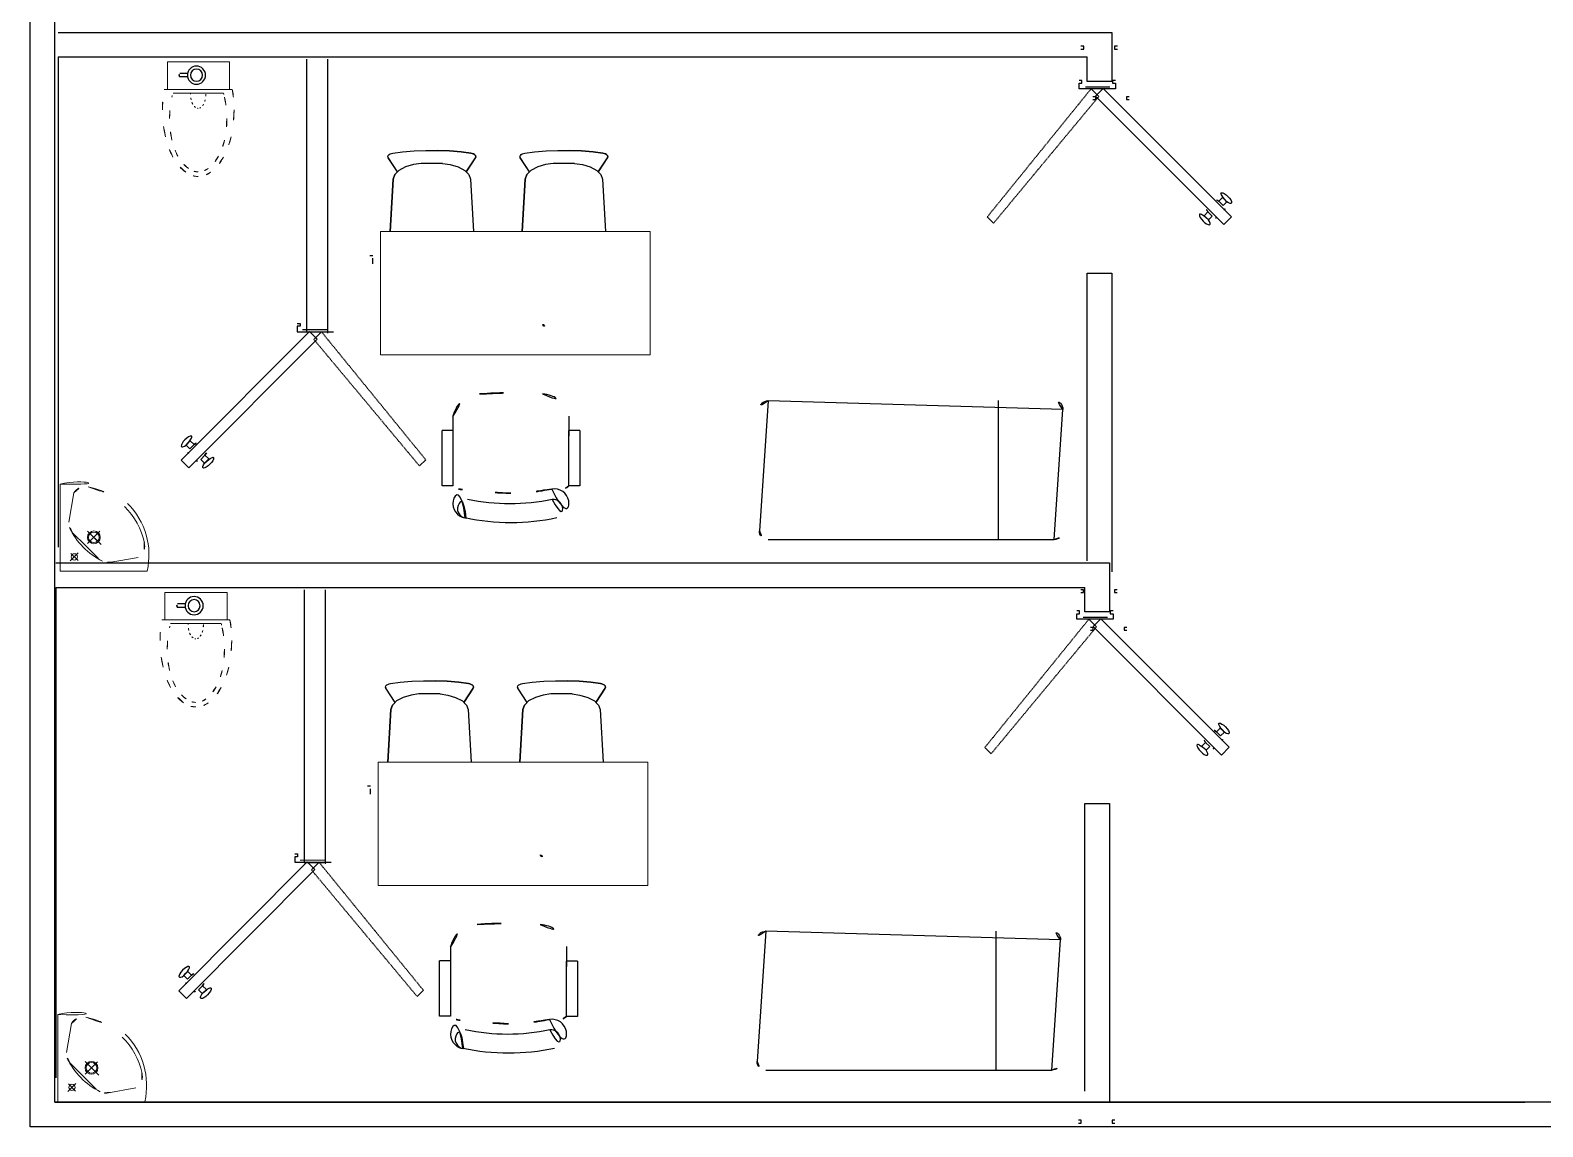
# Model space of a CAD drawing. Header units: inches. Extents: x -20102930481 to -19884906075, y 8171002997 to 8304837243.
# Drawn here: x -19884909529.4 to -19884909159.1, y 8171002997.5 to 8171003265.9 of the extents above; entities that cross this region are included whole.
import ezdxf

# ---------------------------------------------------------------- set-up
doc = ezdxf.new("R2010")
doc.units = ezdxf.units.IN
doc.header["$MEASUREMENT"] = 0
doc.linetypes.add('HIDDEN', pattern=[0.375, 0.25, -0.125])
for name, color, linetype in [('Layer1', 240, 'Continuous'), ('LOTES', 7, 'Continuous'), ('Piezas Sanitarias', 7, 'Continuous'), ('VISTAS', 6, 'Continuous'), ('wall', 140, 'Continuous')]:
    doc.layers.add(name, color=color, linetype=linetype)
doc.layers.add('MOBILIARIO_MOVIL', color=2, linetype='Continuous', lineweight=20)

# ---------------------------------------------------------------- blocks, each defined once
blk = doc.blocks.new('P Chair')
for p, q in [((-259.133764552098, 349.1530719656876), (-259.1337645521271, 141.3852142260148)), ((-218.1837645520864, 349.1530719656876), (-259.133764552098, 349.1530719656876)), ((-218.1837645520864, 142.1564406117104), (-218.1837645520864, 349.1530719656876)), ((258.7175385002338, 349.6485261678645), (217.7675385002804, 349.6485261678608)), ((217.7675385002804, 349.6485261678608), (217.7675385002804, 141.8806684281881)), ((258.7175385002629, 141.8806684281881), (258.7175385002338, 349.6485261678645)), ((-218.1837645520864, 89.1461037471745), (-218.1837645520864, 162.8561037471663)), ((217.7675385002804, 87.4401731001708), (217.7675385002804, 162.1619999999384))]:
    blk.add_line(p, q)
at = {"linetype": 'Continuous'}
for p, q in [((-217.9994421573065, 141.3852142260148), (-259.1337645521271, 141.3852142260148)), ((258.7175385002629, 141.8806684281881), (217.7675385002804, 141.8806684281881))]:
    blk.add_line(p, q, dxfattribs=at)
for centre, radius, start, end in [((-163.0809316391242, 415.8950674936787), 55.28254973779035, 99.89883811843956, 279.7522103954503), ((-165.7235366005625, 435.5425091298675), 35.15038994497284, 94.91276213144351, 274.9127621314439), ((-0.007509725022828206, -347.8693444417804), 836.2256085814062, 78.08993232286258, 101.9100676771373), ((163.0734219140722, 415.8950674936787), 55.28254973779035, 260.2477896045497, 80.10116188156044), ((158.7507173243503, 436.6001510624337), 36.21193172131102, 265.0872378685562, 70.3212532226276), ((-3.531864245596807, -349.0914577478688), 766.3275702958327, 78.01123810419728, 101.9887618958027), ((18.41999027493875, -534.8944103690301), 912.6856745086022, 91.1566682511965, 100.8713635267809), ((-18.42750000001979, -534.8944103690301), 912.6856745086022, 79.12863647321916, 88.8433317488035), ((-110.5650000000023, 114.5000135301816), 110.565, 193.2565848807499, 265.9234016741331), ((110.5649999999732, 114.5000135301816), 110.565, 274.0765983258668, 345.8334441779631), ((0, 1665.846000000005), 1665.846000000006, 265.9234016741329, 274.0765983258671)]:
    blk.add_arc(centre, radius, start, end, dxfattribs=at)
for centre, start, end in [((-180.8605138439452, 308.9014853644621), 90.7226100235568, 132.8381951137704), ((180.4442877921392, 309.3969395666354), 47.1618048862296, 87.57171213381959)]:
    blk.add_arc(centre, 54.89276152036445, start, end)
blk = doc.blocks.new('Basin 2')
at = {"lineweight": 13}
for p, q in [((0, -410), (0, 0)), ((0, 0), (410, 0)), ((230.7365740060741, -40.68508343350732), (368.3541944519257, -64.95078293901133)), ((40.6850834335055, -230.7365740060727), (64.9507829390077, -368.3541944519257))]:
    blk.add_line(p, q, dxfattribs=at)
at = {"lineweight": 5}
for p, q in [((0, 0), (0, -200)), ((48.0560727597458, -48.05607275974762), (85.92876326607438, -85.92876326607666)), ((84.55200541932754, -49.96688633311533), (51.21329467424948, -83.30559707819339)), ((67.25944587622143, -67.25944587622143), (84.55200541932754, -49.96688633311533)), ((120.2081528017134, -120.2081528017134), (181.0089901612046, -59.40731544222217)), ((120.2081528017134, -120.2081528017134), (59.40731544222035, -181.0089901612037)), ((129.4028773650152, -129.4028773650175), (187.5453580116482, -187.5453580116491)), ((192.9632720939935, -125.234779439952), (129.4863795233523, -188.7116720105937)), ((159.0990257669728, -159.0990257669732), (192.9632720939935, -125.234779439952))]:
    blk.add_line(p, q, dxfattribs=at)
for centre, radius in [((67.25944587622143, -67.25944587622143), 15), ((159.0990257669728, -159.0990257669732), 30)]:
    blk.add_circle(centre, radius, dxfattribs=at)
at = {"lineweight": 13}
blk.add_circle((159.0990257669728, -159.0990257669732), 25, dxfattribs=at)
for centre, radius, start, end in [((355.5195720007214, -354.5714647035466), 345.1245719056662, 116.9390042373416, 154.3092734873311), ((227.4623081347963, -107.3895208100275), 66.78474962679638, 72.81017527218367, 134.0724767576046), ((75.97303914211625, -75.97303914211807), 342.5578976705159, 315.0000000000184, 12.81369659904593), ((331.7740530836927, -120.3205838680551), 66.36204937644563, 346.6009009590553, 56.54919527637677), ((107.3895208100257, -227.4623081347959), 66.78474962679638, 135.9275232423954, 197.1898247278489), ((75.97303914211807, -75.9730391421167), 342.5578976705159, 257.1863034009737, 315.0000000000184), ((61.83090351838655, -61.83090351838564), 342.5578976705159, 281.9981928529285, 315.0000000000184), ((120.3205838680515, -331.7740530836936), 66.36204937644563, 213.4508047235728, 283.399099040964)]:
    blk.add_arc(centre, radius, start, end, dxfattribs=at)
at = {"lineweight": 5}
blk.add_arc((61.83090351838655, -61.83090351838655), 342.5578976705159, 315.0000000000184, 348.0018071470097, dxfattribs=at)
blk = doc.blocks.new('commode')
at = {"lineweight": 18}
for p, q in [((0.02326844393246574, 0.579930588042771), (0.02326844393246574, 0.4407976834263536)), ((0.02326844393246574, 0.579930588042771), (0.3379778131347848, 0.579930588042771)), ((0.3379778131347848, 0.579930588042771), (0.3379778131347848, 0.4407976834263536)), ((0.3541772249955102, 0.4407976834263536), (0.008702560578967677, 0.4407976834263536)), ((0.3092760068984717, 0.4224094198361854), (0.05360377867600619, 0.4224094198361854))]:
    blk.add_line(p, q, dxfattribs=at)
for p, q in [((0.2356011113079148, 0.5044457298063207), (0.2749557825400188, 0.5044457298063207)), ((0.2356514898856403, 0.5217257298063487), (0.2745210882840183, 0.5217257298063487))]:
    blk.add_line(p, q)
for radius in [0.04602092158113374, 0.030539601093682]:
    blk.add_circle((0.1904238933429951, 0.5132175141188782), radius)
blk.add_arc((0.2684502714446353, 0.5129275452709408), 0.01068938109529084, 307.4880301962534, 55.39401778651955)
for centre, radius, start, end in [((0.6238321923901822, 0.336959953798214), 0.6238322996025545, 170.4184431657297, 180), ((0.5353537324763238, 0.2930750152008841), 0.4990658396891376, 167.4266549956183, 180), ((0.3602804376114364, 0.3321230253568501), 0.319690797747216, 163.5954360510485, 167.4266549956183), ((0.2769829065800877, 0.4170748053002171), 0.1336981777824349, 177.7132668310445, 179.9999999983325), ((0.2769829065809972, 0.4170748053074931), 0.1336981777831211, 179.9999999995831, 192.5398667998981), ((0.2299731482744392, 0.40661867014569), 0.08553960493882207, 192.5398668003277, 208.2349499874454), ((0.1339401373425062, 0.40661867014569), 0.08553960494104924, 331.7650500130205, 347.4601331996723), ((0.0869303790414051, 0.4170748053074931), 0.1336981777803885, 347.4601331996723, 0), ((0.08693037903958611, 0.4170748053074931), 0.1336981777824287, 359.9999999991662, 2.286733166868647), ((0.002599347960313025, 0.3321230253568501), 0.3196907977490674, 12.57334500395212, 16.40456394939556), ((-0.1724739468972984, 0.2930750152008841), 0.4990658396848051, 0, 12.57334500438169), ((-0.2609524068193423, 0.336959953798214), 0.6238322996059656, 0, 9.581556834270287), ((0.6238321923938202, 0.336959953798214), 0.6238322996066291, 180, 192.5733450043817), ((0.2003817651457211, 0.390728661979665), 0.05195177507389825, 208.2349499874454, 232.3543100765073), ((0.1819566428093822, 0.3668425798750832), 0.02178507072153479, 232.354310076466, 269.9999999993747), ((0.1819566428093822, 0.3668425798750832), 0.02178507072162197, 269.9999999993747, 307.6456899228667), ((0.1635315204748622, 0.390728661979665), 0.05195177507393617, 307.6456899228667, 331.7650500120887), ((-0.2609524068193423, 0.336959953798214), 0.6238322996066472, 347.4266549956183, 0), ((0.5353537324726858, 0.2930750152008841), 0.4990658396852729, 180, 192.5733450039521), ((-0.1724739468954795, 0.2930750152008841), 0.4990658396825438, 347.4266549956183, 0), ((0.4049905738211237, 0.2881499411087134), 0.3996134971869005, 192.5733450043817, 208.3007557659146), ((0.3602804376159838, 0.254027005052194), 0.3196907977516764, 192.5733450043817, 208.3007557659146), ((0.00259934796122252, 0.254027005044918), 0.319690797748621, 331.6992442340854, 347.4266549960478), ((-0.04211078824846481, 0.2881499411087134), 0.3996134971884153, 331.6992442340854, 347.4266549960478), ((0.2672294362173488, 0.2139708670147229), 0.2431505109344131, 208.3007557659146, 232.4305804465929), ((0.2500715275327821, 0.194683745772636), 0.1945204087488447, 208.3007557659146, 232.4305804459669), ((0.1128082580416958, 0.194683745772636), 0.1945204087484762, 307.5694195539917, 331.6992442340854), ((0.09565034935621952, 0.2139708670147229), 0.2431505109350524, 307.5694195534072, 331.6992442336195), ((0.1814398927872389, 0.1024477935643517), 0.1024478397682742, 232.4305804459669, 269.9999999998437), ((0.1814398927872389, 0.1054652870152495), 0.08195827181475579, 232.4305804465929, 270.0000000001563), ((0.1814398927872389, 0.1054652870152495), 0.08195827181418106, 269.9999999996873, 307.5694195533658), ((0.1814398927872389, 0.1024477935643517), 0.1024478397682012, 270.0000000001042, 307.5694195540331)]:
    blk.add_arc(centre, radius, start, end, dxfattribs=at)

msp = doc.modelspace()

# ---------------------------------------------------------------- linework, layer by layer
for p, q in [((-19884909292.3497, 8171003141.213181), (-19884909292.3497, 8171003175.206741)), ((-19884909292.92527, 8171003011.374368), (-19884909292.92527, 8171003045.367929))]:
    msp.add_line(p, q)
for points in [[(-19884909529.44707, 8171004369.445784), (-19884906075.07749, 8171004369.445784), (-19884906075.07749, 8171002997.497581), (-19884909529.44707, 8171002997.497581)], [(-19884909523.44707, 8171004363.445784), (-19884906081.07749, 8171004363.445784), (-19884906081.07749, 8171003003.497581), (-19884909523.44707, 8171003003.497581)]]:
    msp.add_lwpolyline(points, close=True)
at = {"layer": 'Layer1'}
for p, q in [((-19884909522.60656, 8171003259.336394), (-19884909522.60656, 8171003139.336394)), ((-19884909523.18213, 8171003129.497581), (-19884909523.18213, 8171003009.497581)), ((-19884909523.44707, 8171003003.497581), (-19884909163.44707, 8171003003.497581)), ((-19884909163.98375, 8171003003.497581), (-19884909283.98375, 8171003003.497581)), ((-19884908866.4292, 8171003003.497581), (-19884909226.4292, 8171003003.497581))]:
    msp.add_line(p, q, dxfattribs=at)
at = {"layer": 'LOTES', "color": 7, "linetype": 'Continuous'}
for p, q in [((-19884909441.85405, 8171003234.908875), (-19884909441.7708, 8171003235.212029)), ((-19884909441.85405, 8171003234.908875), (-19884909441.7994, 8171003234.673415)), ((-19884909439.53764, 8171003231.205567), (-19884909441.7994, 8171003234.673415)), ((-19884909441.7708, 8171003235.212029), (-19884909441.54224, 8171003235.451608)), ((-19884909441.54224, 8171003235.451608), (-19884909441.28424, 8171003235.605077)), ((-19884909441.28424, 8171003235.605077), (-19884909440.99665, 8171003235.715447)), ((-19884909440.99665, 8171003235.715447), (-19884909440.66129, 8171003235.808791)), ((-19884909440.66129, 8171003235.808791), (-19884909438.30787, 8171003236.105176)), ((-19884909438.30787, 8171003236.105176), (-19884909435.41761, 8171003236.354466)), ((-19884909433.7509, 8171003233.247123), (-19884909435.63676, 8171003232.998084)), ((-19884909435.41761, 8171003236.354466), (-19884909432.61481, 8171003236.459794)), ((-19884909428.47393, 8171003233.247123), (-19884909433.7509, 8171003233.247123)), ((-19884909432.61481, 8171003236.459794), (-19884909429.60985, 8171003236.459794)), ((-19884909426.80705, 8171003236.354466), (-19884909429.60985, 8171003236.459794)), ((-19884909428.47393, 8171003233.247123), (-19884909426.58807, 8171003232.998084)), ((-19884909423.91713, 8171003236.105176), (-19884909426.80705, 8171003236.354466)), ((-19884909421.56337, 8171003235.808791), (-19884909423.91713, 8171003236.105176)), ((-19884909422.68702, 8171003231.205567), (-19884909420.42543, 8171003234.673415)), ((-19884909421.22835, 8171003235.715447), (-19884909421.56337, 8171003235.808791)), ((-19884909420.94059, 8171003235.605077), (-19884909421.22835, 8171003235.715447)), ((-19884909420.68242, 8171003235.451608), (-19884909420.94059, 8171003235.605077)), ((-19884909420.4542, 8171003235.212029), (-19884909420.68242, 8171003235.451608)), ((-19884909420.37078, 8171003234.908875), (-19884909420.4542, 8171003235.212029)), ((-19884909420.37078, 8171003234.908875), (-19884909420.42543, 8171003234.673415)), ((-19884909409.52352, 8171003234.908875), (-19884909409.4401, 8171003235.212029)), ((-19884909409.52352, 8171003234.908875), (-19884909409.46885, 8171003234.673415)), ((-19884909407.2071, 8171003231.205567), (-19884909409.46885, 8171003234.673415)), ((-19884909409.4401, 8171003235.212029), (-19884909409.2117, 8171003235.451608)), ((-19884909409.2117, 8171003235.451608), (-19884909408.95353, 8171003235.605077)), ((-19884909408.95353, 8171003235.605077), (-19884909408.66594, 8171003235.715447)), ((-19884909408.66594, 8171003235.715447), (-19884909408.33075, 8171003235.808791)), ((-19884909408.33075, 8171003235.808791), (-19884909405.97717, 8171003236.105176)), ((-19884909405.97717, 8171003236.105176), (-19884909403.08708, 8171003236.354466)), ((-19884909401.42019, 8171003233.247123), (-19884909403.30605, 8171003232.998084)), ((-19884909403.08708, 8171003236.354466), (-19884909400.28428, 8171003236.459794)), ((-19884909396.14322, 8171003233.247123), (-19884909401.42019, 8171003233.247123)), ((-19884909400.28428, 8171003236.459794), (-19884909397.27931, 8171003236.459794)), ((-19884909394.47651, 8171003236.354466), (-19884909397.27931, 8171003236.459794)), ((-19884909396.14322, 8171003233.247123), (-19884909394.25737, 8171003232.998084)), ((-19884909391.58641, 8171003236.105176), (-19884909394.47651, 8171003236.354466)), ((-19884909389.23284, 8171003235.808791), (-19884909391.58641, 8171003236.105176)), ((-19884909390.35648, 8171003231.205567), (-19884909388.09473, 8171003234.673415)), ((-19884909388.89764, 8171003235.715447), (-19884909389.23284, 8171003235.808791)), ((-19884909388.61005, 8171003235.605077), (-19884909388.89764, 8171003235.715447)), ((-19884909388.35188, 8171003235.451608), (-19884909388.61005, 8171003235.605077)), ((-19884909388.12349, 8171003235.212029), (-19884909388.35188, 8171003235.451608)), ((-19884909388.04023, 8171003234.908875), (-19884909388.12349, 8171003235.212029)), ((-19884909388.04023, 8171003234.908875), (-19884909388.09473, 8171003234.673415)), ((-19884909440.17978, 8171003230.529632), (-19884909440.60394, 8171003229.422681)), ((-19884909439.21506, 8171003231.545259), (-19884909440.17978, 8171003230.529632)), ((-19884909437.52211, 8171003232.397326), (-19884909439.21506, 8171003231.545259)), ((-19884909435.63676, 8171003232.998084), (-19884909437.52211, 8171003232.397326)), ((-19884909426.58807, 8171003232.998084), (-19884909424.70255, 8171003232.397326)), ((-19884909424.70255, 8171003232.397326), (-19884909423.00977, 8171003231.545259)), ((-19884909423.00977, 8171003231.545259), (-19884909422.04506, 8171003230.529632)), ((-19884909422.04506, 8171003230.529632), (-19884909421.62072, 8171003229.422681)), ((-19884909407.84906, 8171003230.529632), (-19884909408.2734, 8171003229.422681)), ((-19884909406.88436, 8171003231.545259), (-19884909407.84906, 8171003230.529632)), ((-19884909405.19158, 8171003232.397326), (-19884909406.88436, 8171003231.545259)), ((-19884909403.30605, 8171003232.998084), (-19884909405.19158, 8171003232.397326)), ((-19884909394.25737, 8171003232.998084), (-19884909392.37201, 8171003232.397326)), ((-19884909392.37201, 8171003232.397326), (-19884909390.67923, 8171003231.545259)), ((-19884909390.67923, 8171003231.545259), (-19884909389.71452, 8171003230.529632)), ((-19884909389.71452, 8171003230.529632), (-19884909389.29019, 8171003229.422681)), ((-19884909440.60394, 8171003229.422681), (-19884909441.31199, 8171003216.563718)), ((-19884909421.62072, 8171003229.422681), (-19884909420.91301, 8171003216.563718)), ((-19884909408.2734, 8171003229.422681), (-19884909408.98129, 8171003216.563718)), ((-19884909389.29019, 8171003229.422681), (-19884909388.58229, 8171003216.563718)), ((-19884909442.42962, 8171003105.070063), (-19884909442.34637, 8171003105.373217)), ((-19884909442.42962, 8171003105.070063), (-19884909442.37497, 8171003104.834602)), ((-19884909440.11321, 8171003101.366755), (-19884909442.37497, 8171003104.834602)), ((-19884909442.34637, 8171003105.373217), (-19884909442.11781, 8171003105.612795)), ((-19884909442.11781, 8171003105.612795), (-19884909441.85981, 8171003105.766264)), ((-19884909441.85981, 8171003105.766264), (-19884909441.57222, 8171003105.876635)), ((-19884909441.57222, 8171003105.876635), (-19884909441.23686, 8171003105.969978)), ((-19884909441.23686, 8171003105.969978), (-19884909438.88344, 8171003106.266363)), ((-19884909438.88344, 8171003106.266363), (-19884909435.99318, 8171003106.515654)), ((-19884909435.99318, 8171003106.515654), (-19884909433.19038, 8171003106.620981)), ((-19884909433.19038, 8171003106.620981), (-19884909430.18542, 8171003106.620981)), ((-19884909427.38262, 8171003106.515654), (-19884909430.18542, 8171003106.620981)), ((-19884909424.49269, 8171003106.266363), (-19884909427.38262, 8171003106.515654)), ((-19884909422.13894, 8171003105.969978), (-19884909424.49269, 8171003106.266363)), ((-19884909423.26259, 8171003101.366755), (-19884909421.001, 8171003104.834602)), ((-19884909421.80392, 8171003105.876635), (-19884909422.13894, 8171003105.969978)), ((-19884909421.51616, 8171003105.766264), (-19884909421.80392, 8171003105.876635)), ((-19884909421.25799, 8171003105.612795), (-19884909421.51616, 8171003105.766264)), ((-19884909421.02977, 8171003105.373217), (-19884909421.25799, 8171003105.612795)), ((-19884909420.94635, 8171003105.070063), (-19884909421.02977, 8171003105.373217)), ((-19884909420.94635, 8171003105.070063), (-19884909421.001, 8171003104.834602)), ((-19884909410.09909, 8171003105.070063), (-19884909410.01567, 8171003105.373217)), ((-19884909410.09909, 8171003105.070063), (-19884909410.04442, 8171003104.834602)), ((-19884909407.78267, 8171003101.366755), (-19884909410.04442, 8171003104.834602)), ((-19884909410.01567, 8171003105.373217), (-19884909409.78727, 8171003105.612795)), ((-19884909409.78727, 8171003105.612795), (-19884909409.5291, 8171003105.766264)), ((-19884909409.5291, 8171003105.766264), (-19884909409.24151, 8171003105.876635)), ((-19884909409.24151, 8171003105.876635), (-19884909408.90631, 8171003105.969978)), ((-19884909408.90631, 8171003105.969978), (-19884909406.55274, 8171003106.266363)), ((-19884909406.55274, 8171003106.266363), (-19884909403.66265, 8171003106.515654)), ((-19884909403.66265, 8171003106.515654), (-19884909400.85984, 8171003106.620981)), ((-19884909400.85984, 8171003106.620981), (-19884909397.85488, 8171003106.620981)), ((-19884909395.05207, 8171003106.515654), (-19884909397.85488, 8171003106.620981)), ((-19884909392.16198, 8171003106.266363), (-19884909395.05207, 8171003106.515654)), ((-19884909389.80841, 8171003105.969978), (-19884909392.16198, 8171003106.266363)), ((-19884909390.93205, 8171003101.366755), (-19884909388.6703, 8171003104.834602)), ((-19884909389.47321, 8171003105.876635), (-19884909389.80841, 8171003105.969978)), ((-19884909389.18562, 8171003105.766264), (-19884909389.47321, 8171003105.876635)), ((-19884909388.92745, 8171003105.612795), (-19884909389.18562, 8171003105.766264)), ((-19884909388.69905, 8171003105.373217), (-19884909388.92745, 8171003105.612795)), ((-19884909388.6158, 8171003105.070063), (-19884909388.69905, 8171003105.373217)), ((-19884909388.6158, 8171003105.070063), (-19884909388.6703, 8171003104.834602)), ((-19884909440.75534, 8171003100.690819), (-19884909441.17951, 8171003099.583868)), ((-19884909439.79063, 8171003101.706446), (-19884909440.75534, 8171003100.690819)), ((-19884909438.09768, 8171003102.558514), (-19884909439.79063, 8171003101.706446)), ((-19884909436.21233, 8171003103.159271), (-19884909438.09768, 8171003102.558514)), ((-19884909434.32647, 8171003103.40831), (-19884909436.21233, 8171003103.159271)), ((-19884909429.0495, 8171003103.40831), (-19884909434.32647, 8171003103.40831)), ((-19884909429.0495, 8171003103.40831), (-19884909427.16364, 8171003103.159271)), ((-19884909427.16364, 8171003103.159271), (-19884909425.27812, 8171003102.558514)), ((-19884909425.27812, 8171003102.558514), (-19884909423.58534, 8171003101.706446)), ((-19884909423.58534, 8171003101.706446), (-19884909422.62062, 8171003100.690819)), ((-19884909422.62062, 8171003100.690819), (-19884909422.19629, 8171003099.583868)), ((-19884909408.42463, 8171003100.690819), (-19884909408.84896, 8171003099.583868)), ((-19884909407.45993, 8171003101.706446), (-19884909408.42463, 8171003100.690819)), ((-19884909405.76715, 8171003102.558514), (-19884909407.45993, 8171003101.706446)), ((-19884909403.88162, 8171003103.159271), (-19884909405.76715, 8171003102.558514)), ((-19884909401.99576, 8171003103.40831), (-19884909403.88162, 8171003103.159271)), ((-19884909396.71879, 8171003103.40831), (-19884909401.99576, 8171003103.40831)), ((-19884909396.71879, 8171003103.40831), (-19884909394.83294, 8171003103.159271)), ((-19884909394.83294, 8171003103.159271), (-19884909392.94757, 8171003102.558514)), ((-19884909392.94757, 8171003102.558514), (-19884909391.2548, 8171003101.706446)), ((-19884909391.2548, 8171003101.706446), (-19884909390.29009, 8171003100.690819)), ((-19884909390.29009, 8171003100.690819), (-19884909389.86576, 8171003099.583868)), ((-19884909441.17951, 8171003099.583868), (-19884909441.88756, 8171003086.724905)), ((-19884909422.19629, 8171003099.583868), (-19884909421.48857, 8171003086.724905)), ((-19884909408.84896, 8171003099.583868), (-19884909409.55686, 8171003086.724905)), ((-19884909389.86576, 8171003099.583868), (-19884909389.15786, 8171003086.724905))]:
    msp.add_line(p, q, dxfattribs=at)
for points in [[(-19884909441.31199, 8171003216.563718), (-19884909440.60394, 8171003229.42331), (-19884909440.17978, 8171003230.530305), (-19884909439.53764, 8171003231.206157), (-19884909441.7994, 8171003234.674088), (-19884909441.85405, 8171003234.909549), (-19884909441.7708, 8171003235.212617), (-19884909441.54224, 8171003235.452239), (-19884909441.28424, 8171003235.60575), (-19884909440.99665, 8171003235.716079), (-19884909440.66129, 8171003235.809464), (-19884909438.30787, 8171003236.105763), (-19884909435.41761, 8171003236.35514), (-19884909432.61481, 8171003236.460465), (-19884909429.60985, 8171003236.460465), (-19884909426.80705, 8171003236.35514), (-19884909423.91713, 8171003236.105763), (-19884909421.56337, 8171003235.809464), (-19884909421.22835, 8171003235.716079), (-19884909420.94059, 8171003235.60575), (-19884909420.68242, 8171003235.452239), (-19884909420.4542, 8171003235.212617), (-19884909420.37078, 8171003234.909549), (-19884909420.42543, 8171003234.674088), (-19884909422.68702, 8171003231.206157), (-19884909422.04506, 8171003230.530305), (-19884909421.62072, 8171003229.42331), (-19884909420.91301, 8171003216.563718)], [(-19884909408.98146, 8171003216.563718), (-19884909408.2734, 8171003229.42331), (-19884909407.84906, 8171003230.530305), (-19884909407.2071, 8171003231.206157), (-19884909409.46885, 8171003234.674088), (-19884909409.52352, 8171003234.909549), (-19884909409.4401, 8171003235.212617), (-19884909409.2117, 8171003235.452239), (-19884909408.95353, 8171003235.60575), (-19884909408.66594, 8171003235.716079), (-19884909408.33075, 8171003235.809464), (-19884909405.97717, 8171003236.105763), (-19884909403.08708, 8171003236.35514), (-19884909400.28428, 8171003236.460465), (-19884909397.27931, 8171003236.460465), (-19884909394.47651, 8171003236.35514), (-19884909391.58641, 8171003236.105763), (-19884909389.23284, 8171003235.809464), (-19884909388.89764, 8171003235.716079), (-19884909388.61005, 8171003235.60575), (-19884909388.35188, 8171003235.452239), (-19884909388.12349, 8171003235.212617), (-19884909388.04023, 8171003234.909549), (-19884909388.09473, 8171003234.674088), (-19884909390.35648, 8171003231.206157), (-19884909389.71452, 8171003230.530305), (-19884909389.29019, 8171003229.42331), (-19884909388.58229, 8171003216.563718)], [(-19884909441.88756, 8171003086.724905), (-19884909441.17951, 8171003099.584497), (-19884909440.75534, 8171003100.691492), (-19884909440.11321, 8171003101.367344), (-19884909442.37497, 8171003104.835276), (-19884909442.42962, 8171003105.070736), (-19884909442.34637, 8171003105.373804), (-19884909442.11781, 8171003105.613426), (-19884909441.85981, 8171003105.766937), (-19884909441.57222, 8171003105.877266), (-19884909441.23686, 8171003105.970652), (-19884909438.88344, 8171003106.266951), (-19884909435.99318, 8171003106.516327), (-19884909433.19038, 8171003106.621653), (-19884909430.18542, 8171003106.621653), (-19884909427.38262, 8171003106.516327), (-19884909424.49269, 8171003106.266951), (-19884909422.13894, 8171003105.970652), (-19884909421.80392, 8171003105.877266), (-19884909421.51616, 8171003105.766937), (-19884909421.25799, 8171003105.613426), (-19884909421.02977, 8171003105.373804), (-19884909420.94635, 8171003105.070736), (-19884909421.001, 8171003104.835276), (-19884909423.26259, 8171003101.367344), (-19884909422.62062, 8171003100.691492), (-19884909422.19629, 8171003099.584497), (-19884909421.48857, 8171003086.724905)], [(-19884909409.55703, 8171003086.724905), (-19884909408.84896, 8171003099.584497), (-19884909408.42463, 8171003100.691492), (-19884909407.78267, 8171003101.367344), (-19884909410.04442, 8171003104.835276), (-19884909410.09909, 8171003105.070736), (-19884909410.01567, 8171003105.373804), (-19884909409.78727, 8171003105.613426), (-19884909409.5291, 8171003105.766937), (-19884909409.24151, 8171003105.877266), (-19884909408.90631, 8171003105.970652), (-19884909406.55274, 8171003106.266951), (-19884909403.66265, 8171003106.516327), (-19884909400.85984, 8171003106.621653), (-19884909397.85488, 8171003106.621653), (-19884909395.05207, 8171003106.516327), (-19884909392.16198, 8171003106.266951), (-19884909389.80841, 8171003105.970652), (-19884909389.47321, 8171003105.877266), (-19884909389.18562, 8171003105.766937), (-19884909388.92745, 8171003105.613426), (-19884909388.69905, 8171003105.373804), (-19884909388.6158, 8171003105.070736), (-19884909388.6703, 8171003104.835276), (-19884909390.93205, 8171003101.367344), (-19884909390.29009, 8171003100.691492), (-19884909389.86576, 8171003099.584497), (-19884909389.15786, 8171003086.724905)]]:
    msp.add_lwpolyline(points, dxfattribs=at)
at = {"layer": 'MOBILIARIO_MOVIL'}
for p, q in [((-19884909443.69585, 8171003216.563718), (-19884909377.62639, 8171003216.563718)), ((-19884909443.69585, 8171003216.563718), (-19884909443.69585, 8171003186.403142)), ((-19884909377.62639, 8171003216.563718), (-19884909377.62639, 8171003186.403142)), ((-19884909377.62639, 8171003186.403142), (-19884909443.69585, 8171003186.403142)), ((-19884909444.27142, 8171003086.724905), (-19884909378.20196, 8171003086.724905)), ((-19884909444.27142, 8171003086.724905), (-19884909444.27142, 8171003056.564329)), ((-19884909378.20196, 8171003086.724905), (-19884909378.20196, 8171003056.564329)), ((-19884909378.20196, 8171003056.564329), (-19884909444.27142, 8171003056.564329))]:
    msp.add_line(p, q, dxfattribs=at)
at = {"layer": 'Piezas Sanitarias'}
for points in [[(-19884909348.77895, 8171003141.213181), (-19884909278.69912, 8171003141.213181, 0.4142135623730284), (-19884909276.57546, 8171003143.336838), (-19884909276.57546, 8171003173.067673, 0.414213562373119), (-19884909278.69912, 8171003175.191269), (-19884909348.77895, 8171003175.191269, 0.4142135623730953), (-19884909350.90261, 8171003173.067673), (-19884909350.90261, 8171003143.336838, 0.4142135623730928)], [(-19884909349.35452, 8171003011.374368), (-19884909279.27469, 8171003011.374368, 0.4142135623730284), (-19884909277.15103, 8171003013.498025), (-19884909277.15103, 8171003043.22886, 0.414213562373119), (-19884909279.27469, 8171003045.352456), (-19884909349.35452, 8171003045.352456, 0.4142135623730953), (-19884909351.47818, 8171003043.22886), (-19884909351.47818, 8171003013.498025, 0.4142135623730928)]]:
    msp.add_lwpolyline(points, format="xyb", close=True, dxfattribs=at)
at = {"layer": 'VISTAS', "linetype": 'Continuous'}
for p, q in [((-19884909271.46534, 8171003261.945169), (-19884909272.15044, 8171003261.945169)), ((-19884909272.15044, 8171003261.260141), (-19884909271.46534, 8171003261.260141)), ((-19884909271.46534, 8171003261.260141), (-19884909271.46534, 8171003261.945169)), ((-19884909263.24425, 8171003261.945169), (-19884909263.92935, 8171003261.945169)), ((-19884909263.92935, 8171003261.945169), (-19884909263.92935, 8171003261.260141)), ((-19884909263.92935, 8171003261.260141), (-19884909263.24425, 8171003261.260141)), ((-19884909271.95012, 8171003253.59275), (-19884909272.63522, 8171003253.59275)), ((-19884909272.63522, 8171003251.537513), (-19884909272.63522, 8171003252.907722)), ((-19884909272.63522, 8171003252.907722), (-19884909271.95012, 8171003252.907722)), ((-19884909271.95012, 8171003252.907722), (-19884909271.95012, 8171003253.59275)), ((-19884909263.72903, 8171003253.59275), (-19884909264.41413, 8171003253.59275)), ((-19884909264.41413, 8171003253.59275), (-19884909264.41413, 8171003252.907722)), ((-19884909264.41413, 8171003252.907722), (-19884909263.72903, 8171003252.907722)), ((-19884909263.72903, 8171003252.907722), (-19884909263.72903, 8171003251.537513)), ((-19884909263.72903, 8171003251.537513), (-19884909272.63522, 8171003251.537513)), ((-19884909268.55497, 8171003249.557578), (-19884909269.24007, 8171003249.557578)), ((-19884909269.24007, 8171003248.87255), (-19884909268.55497, 8171003248.87255)), ((-19884909268.55497, 8171003248.87255), (-19884909268.55497, 8171003249.557578)), ((-19884909260.33388, 8171003249.557578), (-19884909261.01898, 8171003249.557578)), ((-19884909261.01898, 8171003249.557578), (-19884909261.01898, 8171003248.87255)), ((-19884909261.01898, 8171003248.87255), (-19884909260.33388, 8171003248.87255)), ((-19884909237.4739, 8171003224.902472), (-19884909238.38365, 8171003223.992572)), ((-19884909237.4739, 8171003224.902472), (-19884909238.38365, 8171003223.992572)), ((-19884909237.37603, 8171003222.984878), (-19884909238.38365, 8171003223.992572)), ((-19884909237.37603, 8171003222.984878), (-19884909238.38365, 8171003223.992572)), ((-19884909236.46629, 8171003223.894778), (-19884909237.4739, 8171003224.902472)), ((-19884909236.46629, 8171003223.894778), (-19884909237.4739, 8171003224.902472)), ((-19884909236.46629, 8171003223.894778), (-19884909237.37603, 8171003222.984878)), ((-19884909236.46629, 8171003223.894778), (-19884909237.37603, 8171003222.984878)), ((-19884909241.96972, 8171003220.473746), (-19884909241.05997, 8171003221.383338)), ((-19884909241.96972, 8171003220.473746), (-19884909241.05997, 8171003221.383338)), ((-19884909240.9621, 8171003219.466052), (-19884909241.96972, 8171003220.473746)), ((-19884909240.9621, 8171003219.466052), (-19884909241.96972, 8171003220.473746)), ((-19884909240.05235, 8171003220.375953), (-19884909241.05997, 8171003221.383338)), ((-19884909240.05235, 8171003220.375953), (-19884909241.05997, 8171003221.383338)), ((-19884909240.9621, 8171003219.466052), (-19884909240.05235, 8171003220.375953)), ((-19884909240.9621, 8171003219.466052), (-19884909240.05235, 8171003220.375953)), ((-19884909446.25726, 8171003210.753939), (-19884909445.57216, 8171003210.755695)), ((-19884909445.56689, 8171003208.700465), (-19884909445.57041, 8171003210.070669)), ((-19884909464.07822, 8171003194.105363), (-19884909463.39312, 8171003194.107119)), ((-19884909463.39137, 8171003193.422092), (-19884909464.07647, 8171003193.420337)), ((-19884909464.07647, 8171003193.420337), (-19884909464.07296, 8171003192.050133)), ((-19884909463.39312, 8171003194.107119), (-19884909463.39137, 8171003193.422092)), ((-19884909464.07296, 8171003192.050133), (-19884909455.16679, 8171003192.072959)), ((-19884909491.26476, 8171003164.337615), (-19884909490.25973, 8171003165.347889)), ((-19884909491.26476, 8171003164.337615), (-19884909490.25973, 8171003165.347889)), ((-19884909491.26476, 8171003164.337615), (-19884909490.35269, 8171003163.430049)), ((-19884909491.26476, 8171003164.337615), (-19884909490.35269, 8171003163.430049)), ((-19884909490.35269, 8171003163.430049), (-19884909489.34766, 8171003164.440323)), ((-19884909490.35269, 8171003163.430049), (-19884909489.34766, 8171003164.440323)), ((-19884909490.25973, 8171003165.347889), (-19884909489.34766, 8171003164.440323)), ((-19884909490.25973, 8171003165.347889), (-19884909489.34766, 8171003164.440323)), ((-19884909487.66969, 8171003160.827992), (-19884909486.66465, 8171003161.837957)), ((-19884909487.66969, 8171003160.827992), (-19884909486.66465, 8171003161.837957)), ((-19884909486.75761, 8171003159.920427), (-19884909487.66969, 8171003160.827992)), ((-19884909486.75761, 8171003159.920427), (-19884909487.66969, 8171003160.827992)), ((-19884909486.75761, 8171003159.920427), (-19884909485.75258, 8171003160.930699)), ((-19884909486.75761, 8171003159.920427), (-19884909485.75258, 8171003160.930699)), ((-19884909485.75258, 8171003160.930699), (-19884909486.66465, 8171003161.837957)), ((-19884909485.75258, 8171003160.930699), (-19884909486.66465, 8171003161.837957)), ((-19884909271.49807, 8171003128.909049), (-19884909272.18317, 8171003128.909049)), ((-19884909272.18317, 8171003128.224021), (-19884909271.49807, 8171003128.224021)), ((-19884909271.49807, 8171003128.224021), (-19884909271.49807, 8171003128.909049)), ((-19884909263.27698, 8171003128.909049), (-19884909263.96209, 8171003128.909049)), ((-19884909263.96209, 8171003128.909049), (-19884909263.96209, 8171003128.224021)), ((-19884909263.96209, 8171003128.224021), (-19884909263.27698, 8171003128.224021)), ((-19884909272.52569, 8171003123.753937), (-19884909273.21079, 8171003123.753937)), ((-19884909273.21079, 8171003121.6987), (-19884909273.21079, 8171003123.068909)), ((-19884909273.21079, 8171003123.068909), (-19884909272.52569, 8171003123.068909)), ((-19884909272.52569, 8171003123.068909), (-19884909272.52569, 8171003123.753937)), ((-19884909264.3046, 8171003123.753937), (-19884909264.9897, 8171003123.753937)), ((-19884909264.9897, 8171003123.753937), (-19884909264.9897, 8171003123.068909)), ((-19884909264.9897, 8171003123.068909), (-19884909264.3046, 8171003123.068909)), ((-19884909264.3046, 8171003123.068909), (-19884909264.3046, 8171003121.6987)), ((-19884909264.3046, 8171003121.6987), (-19884909273.21079, 8171003121.6987)), ((-19884909269.13054, 8171003119.718765), (-19884909269.81564, 8171003119.718765)), ((-19884909269.81564, 8171003119.033737), (-19884909269.13054, 8171003119.033737)), ((-19884909269.13054, 8171003119.033737), (-19884909269.13054, 8171003119.718765)), ((-19884909260.90945, 8171003119.718765), (-19884909261.59455, 8171003119.718765)), ((-19884909261.59455, 8171003119.718765), (-19884909261.59455, 8171003119.033737)), ((-19884909261.59455, 8171003119.033737), (-19884909260.90945, 8171003119.033737)), ((-19884909238.04947, 8171003095.06366), (-19884909238.95922, 8171003094.153759)), ((-19884909238.04947, 8171003095.06366), (-19884909238.95922, 8171003094.153759)), ((-19884909237.9516, 8171003093.146065), (-19884909238.95922, 8171003094.153759)), ((-19884909237.9516, 8171003093.146065), (-19884909238.95922, 8171003094.153759)), ((-19884909237.04185, 8171003094.055965), (-19884909238.04947, 8171003095.06366)), ((-19884909237.04185, 8171003094.055965), (-19884909238.04947, 8171003095.06366)), ((-19884909237.04185, 8171003094.055965), (-19884909237.9516, 8171003093.146065)), ((-19884909237.04185, 8171003094.055965), (-19884909237.9516, 8171003093.146065)), ((-19884909242.54528, 8171003090.634933), (-19884909241.63554, 8171003091.544525)), ((-19884909242.54528, 8171003090.634933), (-19884909241.63554, 8171003091.544525)), ((-19884909241.53767, 8171003089.627239), (-19884909242.54528, 8171003090.634933)), ((-19884909241.53767, 8171003089.627239), (-19884909242.54528, 8171003090.634933)), ((-19884909240.62792, 8171003090.53714), (-19884909241.63554, 8171003091.544525)), ((-19884909240.62792, 8171003090.53714), (-19884909241.63554, 8171003091.544525)), ((-19884909241.53767, 8171003089.627239), (-19884909240.62792, 8171003090.53714)), ((-19884909241.53767, 8171003089.627239), (-19884909240.62792, 8171003090.53714)), ((-19884909446.83283, 8171003080.915126), (-19884909446.14773, 8171003080.916883)), ((-19884909446.14246, 8171003078.861652), (-19884909446.14598, 8171003080.231856)), ((-19884909464.65379, 8171003064.26655), (-19884909463.96869, 8171003064.268306)), ((-19884909463.96693, 8171003063.58328), (-19884909464.65204, 8171003063.581524)), ((-19884909464.65204, 8171003063.581524), (-19884909464.64853, 8171003062.21132)), ((-19884909463.96869, 8171003064.268306), (-19884909463.96693, 8171003063.58328)), ((-19884909464.64853, 8171003062.21132), (-19884909455.74236, 8171003062.234146)), ((-19884909491.84033, 8171003034.498802), (-19884909490.8353, 8171003035.509076)), ((-19884909491.84033, 8171003034.498802), (-19884909490.8353, 8171003035.509076)), ((-19884909491.84033, 8171003034.498802), (-19884909490.92826, 8171003033.591236)), ((-19884909491.84033, 8171003034.498802), (-19884909490.92826, 8171003033.591236)), ((-19884909490.92826, 8171003033.591236), (-19884909489.92323, 8171003034.60151)), ((-19884909490.92826, 8171003033.591236), (-19884909489.92323, 8171003034.60151)), ((-19884909490.8353, 8171003035.509076), (-19884909489.92323, 8171003034.60151)), ((-19884909490.8353, 8171003035.509076), (-19884909489.92323, 8171003034.60151)), ((-19884909488.24525, 8171003030.98918), (-19884909487.24022, 8171003031.999145)), ((-19884909488.24525, 8171003030.98918), (-19884909487.24022, 8171003031.999145)), ((-19884909487.33318, 8171003030.081614), (-19884909488.24525, 8171003030.98918)), ((-19884909487.33318, 8171003030.081614), (-19884909488.24525, 8171003030.98918)), ((-19884909487.33318, 8171003030.081614), (-19884909486.32815, 8171003031.091887)), ((-19884909487.33318, 8171003030.081614), (-19884909486.32815, 8171003031.091887)), ((-19884909486.32815, 8171003031.091887), (-19884909487.24022, 8171003031.999145)), ((-19884909486.32815, 8171003031.091887), (-19884909487.24022, 8171003031.999145)), ((-19884909272.07364, 8171002999.070236), (-19884909272.75874, 8171002999.070236)), ((-19884909272.75874, 8171002998.385208), (-19884909272.07364, 8171002998.385208)), ((-19884909272.07364, 8171002998.385208), (-19884909272.07364, 8171002999.070236)), ((-19884909263.85255, 8171002999.070236), (-19884909264.53765, 8171002999.070236)), ((-19884909264.53765, 8171002999.070236), (-19884909264.53765, 8171002998.385208)), ((-19884909264.53765, 8171002998.385208), (-19884909263.85255, 8171002998.385208))]:
    msp.add_line(p, q, dxfattribs=at)
at = {"layer": 'VISTAS', "color": 9, "linetype": 'HIDDEN', "ltscale": 0.2}
for points in [[(-19884909295.11232, 8171003220.153754), (-19884909269.66647, 8171003251.53704), (-19884909267.79335, 8171003249.663852), (-19884909293.58125, 8171003218.624808)], [(-19884909432.60933, 8171003160.746911), (-19884909458.13554, 8171003192.064877), (-19884909460.00384, 8171003190.186894), (-19884909434.13648, 8171003159.214046)], [(-19884909295.68789, 8171003090.314941), (-19884909270.24203, 8171003121.698227), (-19884909268.36892, 8171003119.825039), (-19884909294.15681, 8171003088.785995)], [(-19884909433.1849, 8171003030.908098), (-19884909458.71111, 8171003062.226064), (-19884909460.57941, 8171003060.348082), (-19884909434.71205, 8171003029.375234)]]:
    msp.add_lwpolyline(points, close=True, dxfattribs=at)
at = {"layer": 'VISTAS', "linetype": 'Continuous'}
for points in [[(-19884909235.26453, 8171003220.193915), (-19884909266.70082, 8171003251.630134), (-19884909268.57777, 8171003249.753104), (-19884909237.14156, 8171003218.316894)], [(-19884909492.45702, 8171003160.633685), (-19884909461.1014, 8171003192.15037), (-19884909459.21965, 8171003190.278156), (-19884909490.57519, 8171003158.76148)], [(-19884909235.8401, 8171003090.355103), (-19884909267.27639, 8171003121.791321), (-19884909269.15334, 8171003119.914291), (-19884909237.71713, 8171003088.478081)], [(-19884909493.03259, 8171003030.794872), (-19884909461.67697, 8171003062.311557), (-19884909459.79522, 8171003060.439343), (-19884909491.15076, 8171003028.922668)]]:
    msp.add_lwpolyline(points, close=True, dxfattribs=at)
for centre, major_axis, ratio, start_param, end_param in [((-19884909236.58526, 8171003224.783263), (1.259526465434297, -1.259526465434297), 0.3333333333346146, -1.159279480725154, 4.300872134313908), ((-19884909238.26467, 8171003223.104087), (1.259526465441671, -1.259526465441671), 0.3333333333339018, 1.982313172863475, 3.141592653589792), ((-19884909238.26467, 8171003223.104087), (1.259526465441671, -1.259526465441671), 0.3333333333339018, 1.982313172863475, 3.141592653589792), ((-19884909238.26467, 8171003223.104087), (1.259526465441671, -1.259526465441671), 0.3333333333344973, -2.220446049250313e-16, 1.159279480723207), ((-19884909238.26467, 8171003223.104087), (1.259526465441671, -1.259526465441671), 0.3333333333344973, -2.220446049250313e-16, 1.159279480723207), ((-19884909403.71245, 8171003193.624785), (0.2178353628111183, -0.2178353628111185), 0.3333333333346145, -1.159279480725154, 4.300872134313908), ((-19884909487.55291, 8171003161.716784), (-1.25629421555122, -1.26275044180096), 0.3333333333339019, 0, 1.159279480726317), ((-19884909487.55291, 8171003161.716784), (-1.25629421555122, -1.26275044180096), 0.3333333333339019, 0, 1.159279480726317), ((-19884909485.86927, 8171003160.041596), (-1.256294215547177, -1.262750441796898), 0.3333333333344057, 5.123905826455241, 10.58405744149514), ((-19884909485.86927, 8171003160.041596), (-1.256294215547177, -1.262750441796898), 0.3333333333344057, 5.123905826455241, 10.58405744149514), ((-19884909487.55291, 8171003161.716784), (-1.25629421555122, -1.262750441800961), 0.3333333333344973, 1.982313172866587, 3.141592653589793), ((-19884909487.55291, 8171003161.716784), (-1.25629421555122, -1.262750441800961), 0.3333333333344973, 1.982313172866587, 3.141592653589793), ((-19884909237.16083, 8171003094.94445), (1.259526465434297, -1.259526465434297), 0.3333333333346146, -1.159279480725154, 4.300872134313908), ((-19884909238.84024, 8171003093.265274), (1.259526465441671, -1.259526465441671), 0.3333333333339018, 1.982313172863475, 3.141592653589792), ((-19884909238.84024, 8171003093.265274), (1.259526465441671, -1.259526465441671), 0.3333333333339018, 1.982313172863475, 3.141592653589792), ((-19884909238.84024, 8171003093.265274), (1.259526465441671, -1.259526465441671), 0.3333333333344973, -2.220446049250313e-16, 1.159279480723207), ((-19884909238.84024, 8171003093.265274), (1.259526465441671, -1.259526465441671), 0.3333333333344973, -2.220446049250313e-16, 1.159279480723207), ((-19884909404.28802, 8171003063.785973), (0.2178353628111183, -0.2178353628111185), 0.3333333333346145, -1.159279480725154, 4.300872134313908), ((-19884909488.12848, 8171003031.877971), (-1.25629421555122, -1.26275044180096), 0.3333333333339019, 0, 1.159279480726317), ((-19884909488.12848, 8171003031.877971), (-1.25629421555122, -1.26275044180096), 0.3333333333339019, 0, 1.159279480726317), ((-19884909486.44484, 8171003030.202784), (-1.256294215547177, -1.262750441796898), 0.3333333333344057, 5.123905826455241, 10.58405744149514), ((-19884909486.44484, 8171003030.202784), (-1.256294215547177, -1.262750441796898), 0.3333333333344057, 5.123905826455241, 10.58405744149514), ((-19884909488.12848, 8171003031.877971), (-1.25629421555122, -1.262750441800961), 0.3333333333344973, 1.982313172866587, 3.141592653589793), ((-19884909488.12848, 8171003031.877971), (-1.25629421555122, -1.262750441800961), 0.3333333333344973, 1.982313172866587, 3.141592653589793)]:
    msp.add_ellipse(centre, major_axis=major_axis, ratio=ratio, start_param=start_param, end_param=end_param, dxfattribs=at)
at = {"layer": 'VISTAS', "linetype": 'Continuous', "extrusion": (0, 0, -1)}
for centre, major_axis, ratio, start_param, end_param in [((-19884909240.17141, 8171003221.264441), (1.25952646544167, -1.25952646544167), 0.3333333333344973, 1.982313172866587, 3.141592653589793), ((-19884909240.17141, 8171003221.264441), (1.25952646544167, -1.25952646544167), 0.3333333333344973, 1.982313172866587, 3.141592653589793), ((-19884909241.85074, 8171003219.584945), (1.259526465437618, -1.259526465437618), 0.3333333333344057, 5.123905826455241, 10.58405744149514), ((-19884909241.85074, 8171003219.584945), (1.259526465437618, -1.259526465437618), 0.3333333333344057, 5.123905826455241, 10.58405744149514), ((-19884909240.17141, 8171003221.264441), (1.259526465441671, -1.25952646544167), 0.3333333333339019, 0, 1.159279480726317), ((-19884909240.17141, 8171003221.264441), (1.259526465441671, -1.25952646544167), 0.3333333333339019, 0, 1.159279480726317), ((-19884909491.14807, 8171003165.226402), (-1.256294215543865, -1.262750441793568), 0.3333333333346146, -1.159279480725154, 4.300872134313908), ((-19884909489.46436, 8171003163.551536), (-1.25629421555122, -1.262750441800961), 0.3333333333344973, -2.220446049250313e-16, 1.159279480723207), ((-19884909489.46436, 8171003163.551536), (-1.25629421555122, -1.262750441800961), 0.3333333333344973, -2.220446049250313e-16, 1.159279480723207), ((-19884909489.46436, 8171003163.551536), (-1.25629421555122, -1.262750441800961), 0.3333333333339018, 1.982313172863475, 3.141592653589792), ((-19884909489.46436, 8171003163.551536), (-1.25629421555122, -1.262750441800961), 0.3333333333339018, 1.982313172863475, 3.141592653589792), ((-19884909240.74697, 8171003091.425629), (1.25952646544167, -1.25952646544167), 0.3333333333344973, 1.982313172866587, 3.141592653589793), ((-19884909240.74697, 8171003091.425629), (1.25952646544167, -1.25952646544167), 0.3333333333344973, 1.982313172866587, 3.141592653589793), ((-19884909242.42631, 8171003089.746132), (1.259526465437618, -1.259526465437618), 0.3333333333344057, 5.123905826455241, 10.58405744149514), ((-19884909242.42631, 8171003089.746132), (1.259526465437618, -1.259526465437618), 0.3333333333344057, 5.123905826455241, 10.58405744149514), ((-19884909240.74697, 8171003091.425629), (1.259526465441671, -1.25952646544167), 0.3333333333339019, 0, 1.159279480726317), ((-19884909240.74697, 8171003091.425629), (1.259526465441671, -1.25952646544167), 0.3333333333339019, 0, 1.159279480726317), ((-19884909491.72364, 8171003035.387589), (-1.256294215543865, -1.262750441793568), 0.3333333333346146, -1.159279480725154, 4.300872134313908), ((-19884909490.03992, 8171003033.712723), (-1.25629421555122, -1.262750441800961), 0.3333333333339018, 1.982313172863475, 3.141592653589792), ((-19884909490.03992, 8171003033.712723), (-1.25629421555122, -1.262750441800961), 0.3333333333339018, 1.982313172863475, 3.141592653589792), ((-19884909490.03992, 8171003033.712723), (-1.25629421555122, -1.262750441800961), 0.3333333333344973, -2.220446049250313e-16, 1.159279480723207), ((-19884909490.03992, 8171003033.712723), (-1.25629421555122, -1.262750441800961), 0.3333333333344973, -2.220446049250313e-16, 1.159279480723207)]:
    msp.add_ellipse(centre, major_axis=major_axis, ratio=ratio, start_param=start_param, end_param=end_param, dxfattribs=at)
at = {"layer": 'wall'}
for p, q in [((-19884909522.60656, 8171003265.336394), (-19884909270.60656, 8171003265.336394)), ((-19884909270.60656, 8171003265.336394), (-19884909264.60656, 8171003265.336394)), ((-19884909264.60656, 8171003265.336394), (-19884909264.60656, 8171003259.336394)), ((-19884909522.60656, 8171003259.336394), (-19884909270.60656, 8171003259.336394)), ((-19884909270.60656, 8171003253.336394), (-19884909270.60656, 8171003259.336394)), ((-19884909264.60656, 8171003259.336394), (-19884909264.60656, 8171003258.336394)), ((-19884909461.78424, 8171003258.740188), (-19884909461.78424, 8171003192.010043)), ((-19884909456.60656, 8171003191.702552), (-19884909456.60656, 8171003258.740188)), ((-19884909264.60656, 8171003258.336394), (-19884909264.60656, 8171003253.336394)), ((-19884909271.05861, 8171003252.020095), (-19884909265.05861, 8171003252.020095)), ((-19884909264.60656, 8171003253.336394), (-19884909270.60656, 8171003253.336394)), ((-19884909270.60656, 8171003136.029824), (-19884909270.60656, 8171003206.434646)), ((-19884909270.60656, 8171003206.434646), (-19884909264.60656, 8171003206.434646)), ((-19884909264.60656, 8171003206.434646), (-19884909264.60656, 8171003133.336394)), ((-19884909456.74464, 8171003192.551498), (-19884909462.74462, 8171003192.53612)), ((-19884909461.78424, 8171003192.010043), (-19884909456.99281, 8171003192.010043)), ((-19884909523.18213, 8171003135.497581), (-19884909271.18213, 8171003135.497581)), ((-19884909271.18213, 8171003135.497581), (-19884909265.18213, 8171003135.497581)), ((-19884909265.18213, 8171003135.497581), (-19884909265.18213, 8171003129.497581)), ((-19884909523.18213, 8171003129.497581), (-19884909271.18213, 8171003129.497581)), ((-19884909462.35981, 8171003128.901375), (-19884909462.35981, 8171003062.17123)), ((-19884909457.18213, 8171003061.863739), (-19884909457.18213, 8171003128.901375)), ((-19884909271.18213, 8171003123.497581), (-19884909271.18213, 8171003129.497581)), ((-19884909265.18213, 8171003129.497581), (-19884909265.18213, 8171003128.497581)), ((-19884909265.18213, 8171003128.497581), (-19884909265.18213, 8171003123.497581)), ((-19884909271.63417, 8171003122.181282), (-19884909265.63417, 8171003122.181282)), ((-19884909265.18213, 8171003123.497581), (-19884909271.18213, 8171003123.497581)), ((-19884909271.18213, 8171003006.191011), (-19884909271.18213, 8171003076.595833)), ((-19884909271.18213, 8171003076.595833), (-19884909265.18213, 8171003076.595833)), ((-19884909265.18213, 8171003076.595833), (-19884909265.18213, 8171003003.497581)), ((-19884909457.32021, 8171003062.712686), (-19884909463.32019, 8171003062.697308)), ((-19884909462.35981, 8171003062.17123), (-19884909457.56837, 8171003062.17123))]:
    msp.add_line(p, q, dxfattribs=at)

# ---------------------------------------------------------------- block references
at = {"color": 7, "xscale": -48.31873996846566, "yscale": 48.31873996846566, "zscale": 48.31873996846566}
for p in [(-19884909479.54565, 8171003230.066934), (-19884909480.12122, 8171003100.228121)]:
    msp.add_blockref('commode', p, dxfattribs=at)
at = {"rotation": 180}
for name, p, xscale, yscale, zscale in [('P Chair', (-19884909411.74686, 8171003177.109472), -0.06510866607683914, 0.06510866607683914, 0.06510866607683914), ('Basin 2', (-19884909522.15261, 8171003133.467515), -0.05204104954671827, 0.05204104954671827, 0.05204104954671827), ('P Chair', (-19884909412.32243, 8171003047.270659), -0.06510866607683914, 0.06510866607683914, 0.06510866607683914), ('Basin 2', (-19884909522.72818, 8171003003.628702), -0.05204104954671827, 0.05204104954671827, 0.05204104954671827)]:
    msp.add_blockref(name, p, dxfattribs=dict(at, xscale=xscale, yscale=yscale, zscale=zscale))

doc.saveas('drawing.dxf')
